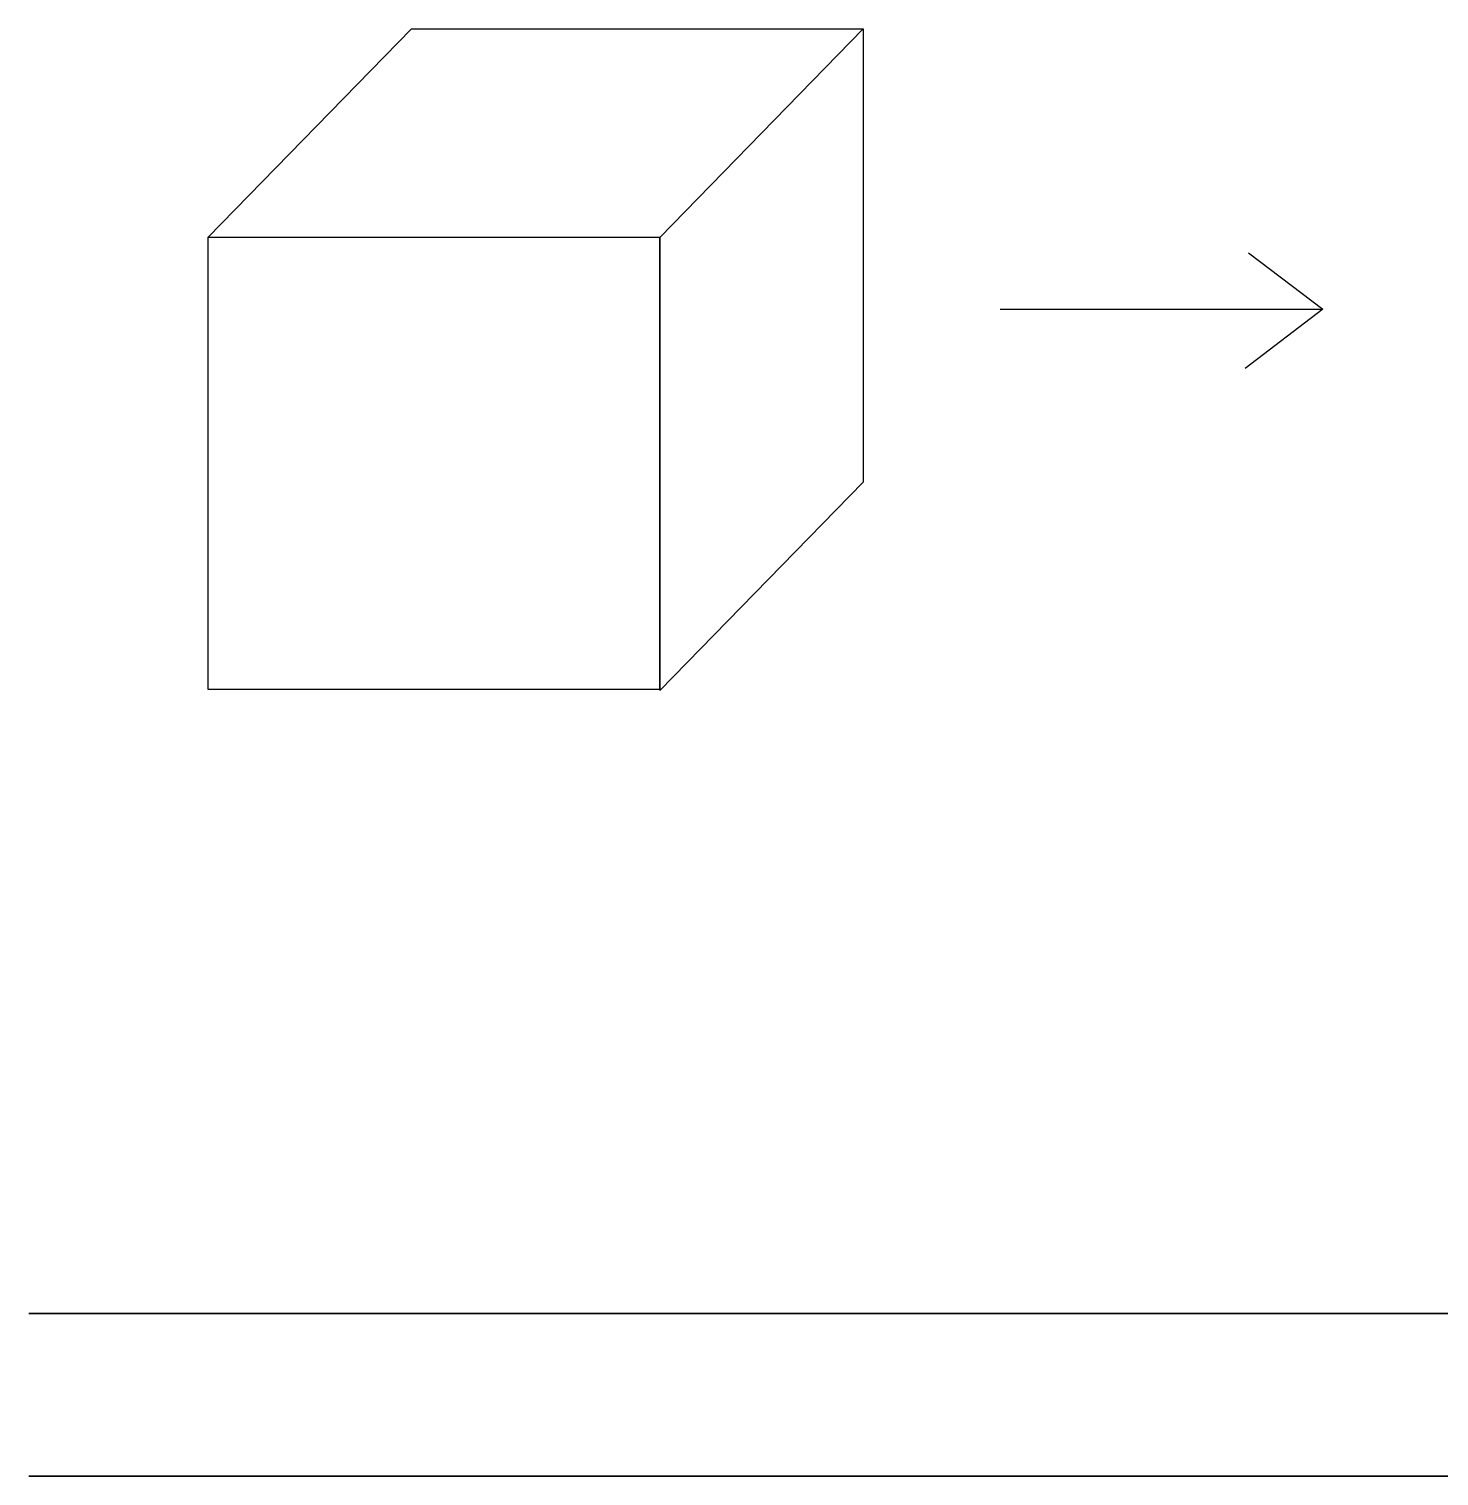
# Model space of a CAD drawing. Extents: x 699 to 13006, y 967 to 6587.
# Drawn here: x 5335 to 6585, y 967 to 2249 of the extents above; entities that cross this region are included whole.
import ezdxf

# ---------------------------------------------------------------- set-up
doc = ezdxf.new("R2010")
doc.units = 0
doc.layers.add('Plantilla_LASERCUT_Illustrator_V2.0', color=7, linetype='CONTINUOUS')

msp = doc.modelspace()

# ---------------------------------------------------------------- linework, layer by layer
at = {"layer": 'Plantilla_LASERCUT_Illustrator_V2.0', "color": 7}
for points in [[(5674.053558, 2249.328969), (5493.541563, 2064.638973)], [(5674.053558, 2249.328969), (6074.387548, 2249.328969)], [(6074.387548, 2249.328969), (5894.139553, 2064.638973)], [(6074.387548, 2249.328969), (6074.387548, 1847.804979)], [(5894.139453, 2064.638573), (5894.139453, 1663.114583)], [(6415.60824, 2051.002774), (6481.698238, 2001.106775), (6412.78624, 1948.377776)], [(6195.756645, 2001.107275), (6481.697638, 2001.107275)], [(6074.387548, 1847.804579), (5894.139553, 1663.114583)]]:
    msp.add_lwpolyline(points, dxfattribs=at)
for points in [[(5894.139853, 2064.638873), (5493.541863, 2064.638873), (5493.541863, 1664.394883), (5894.139853, 1664.394883)], [(5335.145367, 1111.046797), (5335.145367, 1111.046797), (7982.6453, 1111.046797)], [(5335.145367, 967.046801), (5335.145367, 967.046801), (7441.590314, 967.046801)]]:
    msp.add_lwpolyline(points, close=True, dxfattribs=at)

doc.saveas('drawing.dxf')
